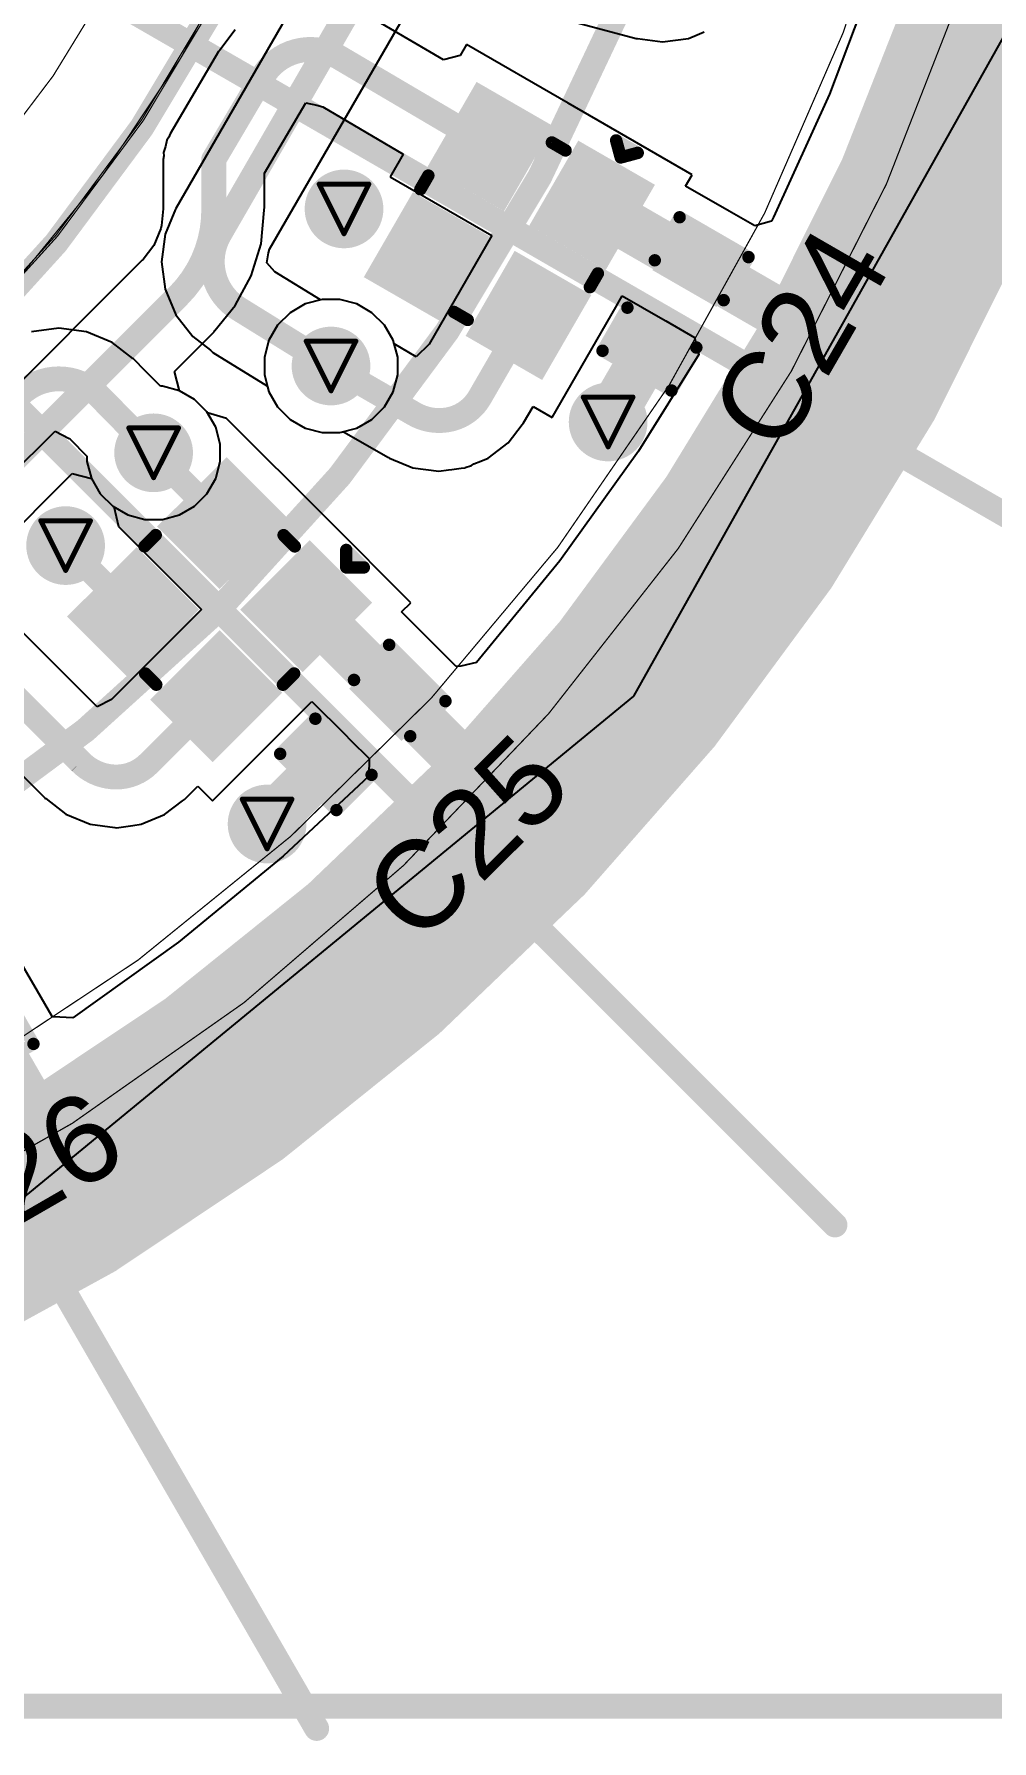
# Model space of a CAD drawing. Header units: inches. Extents: x -7 to 348, y -14 to 159.
# Drawn here: x 47.18 to 56.96, y -5.35 to 12.09 of the extents above; entities that cross this region are included whole.
import ezdxf

# ---------------------------------------------------------------- set-up
doc = ezdxf.new("R2010")
doc.units = ezdxf.units.IN
for name, color, linetype in [('Bottom Layer', 5, 'Continuous'), ('Bottom Solder', 6, 'Continuous'), ('Dimension', 6, 'Continuous'), ('Drill Drawing', 1, 'Continuous'), ('Fabrication', 76, 'Continuous'), ('Mechanical 4', 56, 'Continuous'), ('Top Layer', 1, 'Continuous'), ('Top Overlay', 2, 'Continuous'), ('Top Paste', 8, 'Continuous'), ('Top Solder', 216, 'Continuous'), ('Via Holes', 16, 'Continuous')]:
    doc.layers.add(name, color=color, linetype=linetype)
doc.styles.add('Arial', font='', dxfattribs={"height": 0.2})
doc.styles.get('Arial').set_extended_font_data('Arial')

msp = doc.modelspace()

# ---------------------------------------------------------------- hatches: boundary and pattern name
at = {"layer": 'Bottom Layer'}
h = msp.add_hatch(color=5, dxfattribs=at)
edge = h.paths.add_edge_path()
edge.add_arc((50.347, 10.3), 0.3, 0, 360)
h = msp.add_hatch(color=5, dxfattribs=at)
edge = h.paths.add_edge_path()
edge.add_arc((50.214, 8.695), 0.3, 0, 360)
h = msp.add_hatch(color=5, dxfattribs=at)
edge = h.paths.add_edge_path()
edge.add_arc((53.045, 8.123), 0.3, 0, 360)
h = msp.add_hatch(color=5, dxfattribs=at)
edge = h.paths.add_edge_path()
edge.add_arc((48.402, 7.808), 0.3, 0, 360)
h = msp.add_hatch(color=5, dxfattribs=at)
edge = h.paths.add_edge_path()
edge.add_arc((47.503, 6.86), 0.3, 0, 360)
h = msp.add_hatch(color=5, dxfattribs=at)
edge = h.paths.add_edge_path()
edge.add_arc((49.561, 4.015), 0.3, 0, 360)
at = {"layer": 'Bottom Solder'}
h = msp.add_hatch(color=6, dxfattribs=at)
edge = h.paths.add_edge_path()
edge.add_arc((50.347, 10.3), 0.402, 0, 360)
h = msp.add_hatch(color=6, dxfattribs=at)
edge = h.paths.add_edge_path()
edge.add_arc((50.214, 8.695), 0.402, 0, 360)
h = msp.add_hatch(color=6, dxfattribs=at)
edge = h.paths.add_edge_path()
edge.add_arc((53.045, 8.123), 0.402, 0, 360)
h = msp.add_hatch(color=6, dxfattribs=at)
edge = h.paths.add_edge_path()
edge.add_arc((48.402, 7.808), 0.402, 0, 360)
h = msp.add_hatch(color=6, dxfattribs=at)
edge = h.paths.add_edge_path()
edge.add_arc((47.503, 6.86), 0.402, 0, 360)
h = msp.add_hatch(color=6, dxfattribs=at)
edge = h.paths.add_edge_path()
edge.add_arc((49.561, 4.015), 0.402, 0, 360)
at = {"layer": 'Top Layer'}
for points in [[(51.338, 10.767), (51.738, 11.459), (52.345, 11.109), (51.945, 10.417)], [(52.378, 10.167), (52.778, 10.859), (53.384, 10.509), (52.984, 9.817)], [(50.688, 9.641), (51.088, 10.333), (51.695, 9.983), (51.295, 9.291)], [(54.129, 9.38), (53.579, 9.697), (53.808, 10.093), (54.358, 9.776)], [(51.728, 9.041), (52.128, 9.733), (52.734, 9.383), (52.334, 8.691)], [(53.659, 8.566), (53.109, 8.883), (53.338, 9.279), (53.888, 8.962)], [(48.581, 7.054), (49.147, 7.62), (49.642, 7.125), (49.076, 6.559)], [(47.662, 6.135), (48.228, 6.701), (48.723, 6.206), (48.157, 5.64)], [(49.43, 6.206), (49.995, 6.771), (50.49, 6.276), (49.925, 5.711)], [(48.51, 5.286), (49.076, 5.852), (49.571, 5.357), (49.005, 4.792)], [(50.934, 4.948), (50.485, 5.397), (50.808, 5.72), (51.257, 5.271)], [(50.269, 4.283), (49.82, 4.732), (50.144, 5.055), (50.593, 4.606)]]:
    msp.add_hatch(color=1, dxfattribs=at).paths.add_polyline_path(points)
h = msp.add_hatch(color=1, dxfattribs=at)
edge = h.paths.add_edge_path()
edge.add_arc((50.347, 10.3), 0.3, 0, 360)
h = msp.add_hatch(color=1, dxfattribs=at)
edge = h.paths.add_edge_path()
edge.add_arc((50.214, 8.695), 0.3, 0, 360)
h = msp.add_hatch(color=1, dxfattribs=at)
edge = h.paths.add_edge_path()
edge.add_arc((53.045, 8.123), 0.3, 0, 360)
h = msp.add_hatch(color=1, dxfattribs=at)
edge = h.paths.add_edge_path()
edge.add_arc((48.402, 7.808), 0.3, 0, 360)
h = msp.add_hatch(color=1, dxfattribs=at)
edge = h.paths.add_edge_path()
edge.add_arc((47.503, 6.86), 0.3, 0, 360)
h = msp.add_hatch(color=1, dxfattribs=at)
edge = h.paths.add_edge_path()
edge.add_arc((49.561, 4.015), 0.3, 0, 360)
at = {"layer": 'Top Paste'}
for points in [[(51.338, 10.767), (51.738, 11.459), (52.345, 11.109), (51.945, 10.417)], [(52.378, 10.167), (52.778, 10.859), (53.384, 10.509), (52.984, 9.817)], [(50.688, 9.641), (51.088, 10.333), (51.695, 9.983), (51.295, 9.291)], [(54.129, 9.38), (53.579, 9.697), (53.808, 10.093), (54.358, 9.776)], [(51.728, 9.041), (52.128, 9.733), (52.734, 9.383), (52.334, 8.691)], [(53.659, 8.566), (53.109, 8.883), (53.338, 9.279), (53.888, 8.962)], [(48.581, 7.054), (49.147, 7.62), (49.642, 7.125), (49.076, 6.559)], [(47.662, 6.135), (48.228, 6.701), (48.723, 6.206), (48.157, 5.64)], [(49.43, 6.206), (49.995, 6.771), (50.49, 6.276), (49.925, 5.711)], [(48.51, 5.286), (49.076, 5.852), (49.571, 5.357), (49.005, 4.792)], [(50.934, 4.948), (50.485, 5.397), (50.808, 5.72), (51.257, 5.271)], [(50.269, 4.283), (49.82, 4.732), (50.144, 5.055), (50.593, 4.606)]]:
    msp.add_hatch(color=8, dxfattribs=at).paths.add_polyline_path(points)
at = {"layer": 'Top Solder'}
for points in [[(51.199, 10.729), (51.701, 11.598), (52.483, 11.147), (51.982, 10.278)], [(52.239, 10.129), (52.74, 10.998), (53.523, 10.547), (53.021, 9.678)], [(50.549, 9.603), (51.051, 10.472), (51.833, 10.021), (51.332, 9.152)], [(54.151, 9.298), (53.497, 9.675), (53.786, 10.175), (54.44, 9.798)], [(51.589, 9.003), (52.09, 9.872), (52.873, 9.421), (52.371, 8.552)], [(53.681, 8.484), (53.027, 8.861), (53.316, 9.361), (53.97, 8.984)], [(48.437, 7.054), (49.147, 7.764), (49.785, 7.125), (49.076, 6.416)], [(47.518, 6.135), (48.228, 6.844), (48.866, 6.206), (48.157, 5.496)], [(49.286, 6.206), (49.995, 6.915), (50.634, 6.276), (49.925, 5.567)], [(48.367, 5.286), (49.076, 5.996), (49.715, 5.357), (49.005, 4.648)], [(50.934, 4.863), (50.4, 5.397), (50.808, 5.805), (51.342, 5.271)], [(50.269, 4.198), (49.736, 4.732), (50.144, 5.14), (50.678, 4.606)]]:
    msp.add_hatch(color=216, dxfattribs=at).paths.add_polyline_path(points)
at = {"layer": 'Via Holes'}
h = msp.add_hatch(color=7, dxfattribs=at)
edge = h.paths.add_edge_path()
edge.add_arc((50.347, 10.3), 0.15, 0, 360)
h = msp.add_hatch(color=7, dxfattribs=at)
edge = h.paths.add_edge_path()
edge.add_arc((50.214, 8.695), 0.15, 0, 360)
h = msp.add_hatch(color=7, dxfattribs=at)
edge = h.paths.add_edge_path()
edge.add_arc((53.045, 8.123), 0.15, 0, 360)
h = msp.add_hatch(color=7, dxfattribs=at)
edge = h.paths.add_edge_path()
edge.add_arc((48.402, 7.808), 0.15, 0, 360)
h = msp.add_hatch(color=7, dxfattribs=at)
edge = h.paths.add_edge_path()
edge.add_arc((47.503, 6.86), 0.15, 0, 360)
h = msp.add_hatch(color=7, dxfattribs=at)
edge = h.paths.add_edge_path()
edge.add_arc((49.561, 4.015), 0.15, 0, 360)

# ---------------------------------------------------------------- linework, layer by layer
at = {"layer": 'Bottom Layer'}
for p, q in [((50.381, 13.34), (48.629, 10.304)), ((49.586, 9.89), (51.279, 12.822)), ((48.626, 10.296), (48.521, 10.042)), ((48.629, 10.304), (48.626, 10.296)), ((48.521, 10.042), (48.484, 9.761)), ((49.558, 9.751), (49.576, 9.851)), ((49.576, 9.851), (49.586, 9.89)), ((48.484, 9.761), (48.521, 9.481)), ((49.64, 9.659), (49.558, 9.751)), ((50.106, 9.371), (49.64, 9.659)), ((48.521, 9.481), (48.629, 9.219)), ((50.125, 9.376), (50.106, 9.371)), ((50.304, 9.376), (50.125, 9.376)), ((50.477, 9.33), (50.304, 9.376)), ((50.632, 9.24), (50.477, 9.33)), ((47.434, 9.081), (47.153, 9.044)), ((47.715, 9.044), (47.434, 9.081)), ((48.629, 9.219), (48.801, 8.995)), ((50.759, 9.113), (50.632, 9.24)), ((50.849, 8.958), (50.759, 9.113)), ((47.977, 8.936), (47.715, 9.044)), ((48.19, 8.772), (47.977, 8.936)), ((48.801, 8.995), (48.982, 8.856)), ((50.895, 8.785), (50.849, 8.958)), ((48.192, 8.771), (48.19, 8.772)), ((48.197, 8.768), (48.192, 8.771)), ((48.192, 8.771), (48.192, 8.771)), ((48.198, 8.766), (48.197, 8.768)), ((48.2, 8.765), (48.198, 8.766)), ((48.317, 8.646), (48.2, 8.765)), ((48.982, 8.856), (49.006, 8.833)), ((49.006, 8.833), (49.565, 8.488)), ((50.895, 8.605), (50.895, 8.785)), ((48.471, 8.489), (48.317, 8.646)), ((50.849, 8.432), (50.895, 8.605)), ((48.492, 8.489), (48.471, 8.489)), ((48.665, 8.443), (48.492, 8.489)), ((48.82, 8.353), (48.665, 8.443)), ((49.565, 8.488), (49.58, 8.432)), ((49.58, 8.432), (49.669, 8.277)), ((50.759, 8.277), (50.849, 8.432)), ((48.947, 8.226), (48.82, 8.353)), ((49.037, 8.071), (48.947, 8.226)), ((49.669, 8.277), (49.796, 8.15)), ((50.632, 8.15), (50.759, 8.277)), ((47.272, 7.907), (47.396, 8.028)), ((47.396, 8.028), (47.538, 7.955)), ((49.083, 7.898), (49.037, 8.071)), ((49.796, 8.15), (49.951, 8.061)), ((49.951, 8.061), (50.125, 8.014)), ((50.304, 8.014), (50.477, 8.061)), ((50.477, 8.061), (50.632, 8.15)), ((46.8, 7.443), (47.272, 7.907)), ((47.538, 7.955), (47.549, 7.949)), ((47.549, 7.949), (47.721, 7.775)), ((49.083, 7.719), (49.083, 7.898)), ((50.125, 8.014), (50.304, 8.014)), ((47.721, 7.775), (47.721, 7.719)), ((47.721, 7.719), (47.768, 7.545)), ((49.037, 7.545), (49.083, 7.719)), ((47.768, 7.545), (47.857, 7.39)), ((48.947, 7.39), (49.037, 7.545)), ((47.857, 7.39), (47.984, 7.263)), ((48.82, 7.263), (48.947, 7.39)), ((47.984, 7.263), (48.139, 7.174)), ((48.139, 7.174), (48.313, 7.127)), ((48.492, 7.127), (48.665, 7.174)), ((48.665, 7.174), (48.82, 7.263)), ((48.313, 7.127), (48.492, 7.127))]:
    msp.add_line(p, q, dxfattribs=at)
for points in [[(49.077, 10.045, 0.254, 0.254, 0), (50.83, 13.081, 0.254, 0.254, 0)], [(49.279, 9.274, 0.254, 0.254, -0.411354), (49.077, 10.045, 0.254, 0.254, 0)], [(49.279, 9.274, 0.254, 0.254, 0), (50.214, 8.695, 0.254, 0.254, 0)], [(47.033, 8.398, 0.254, 0.254, -0.410559), (47.831, 8.402, 0.254, 0.254, 0)], [(47.831, 8.402, 0.254, 0.254, 0), (48.408, 7.814, 0.254, 0.254, 0)]]:
    msp.add_lwpolyline(points, format="xyseb", dxfattribs=at)
for points in [[(49.014, 10.045, 0.127, 0.127, 1), (49.141, 10.045, 0.127, 0.127, 1)], [(49.014, 10.045, 0.127, 0.127, 1), (49.141, 10.045, 0.127, 0.127, 1)], [(49.215, 9.274, 0.127, 0.127, 1), (49.342, 9.274, 0.127, 0.127, 1)], [(49.215, 9.274, 0.127, 0.127, 1), (49.342, 9.274, 0.127, 0.127, 1)], [(50.151, 8.695, 0.127, 0.127, 1), (50.278, 8.695, 0.127, 0.127, 1)], [(47.767, 8.402, 0.127, 0.127, 1), (47.894, 8.402, 0.127, 0.127, 1)], [(47.768, 8.402, 0.127, 0.127, 1), (47.895, 8.402, 0.127, 0.127, 1)], [(48.345, 7.814, 0.127, 0.127, 1), (48.472, 7.814, 0.127, 0.127, 1)]]:
    msp.add_lwpolyline(points, format="xyseb", close=True, dxfattribs=at)
at = {"layer": 'Dimension'}
for points in [[(21.817, 43.704, 0.254, 0.254, 0), (50.067, -5.227, 0.254, 0.254, 0)], [(17.944, 37.336, 0.254, 0.254, 0), (55.362, -0.082, 0.254, 0.254, 0)], [(15.044, 31.457, 0.254, 0.254, 0), (58.345, 6.457, 0.254, 0.254, 0)]]:
    msp.add_lwpolyline(points, format="xyseb", dxfattribs=at)
for points in [[(58.31, 19.467, 0.254, 0.254, 1), (13.31, 19.467, 0.254, 0.254, 1)], [(54.56, 19.467, 0.254, 0.254, 1), (17.06, 19.467, 0.254, 0.254, 1)], [(55.299, -0.082, 0.127, 0.127, 1), (55.426, -0.082, 0.127, 0.127, 1)], [(50.004, -5.227, 0.127, 0.127, 1), (50.131, -5.227, 0.127, 0.127, 1)]]:
    msp.add_lwpolyline(points, format="xyseb", close=True, dxfattribs=at)
at = {"layer": 'Drill Drawing'}
for points in [[(50.093, 10.554, 0.0508, 0.0508, 0), (50.601, 10.554, 0.0508, 0.0508, 0)], [(50.093, 10.554, 0.0508, 0.0508, 0), (50.347, 10.046, 0.0508, 0.0508, 0)], [(50.347, 10.046, 0.0508, 0.0508, 0), (50.601, 10.554, 0.0508, 0.0508, 0)], [(49.96, 8.949, 0.0508, 0.0508, 0), (50.468, 8.949, 0.0508, 0.0508, 0)], [(49.96, 8.949, 0.0508, 0.0508, 0), (50.214, 8.441, 0.0508, 0.0508, 0)], [(50.214, 8.441, 0.0508, 0.0508, 0), (50.468, 8.949, 0.0508, 0.0508, 0)], [(52.791, 8.377, 0.0508, 0.0508, 0), (53.299, 8.377, 0.0508, 0.0508, 0)], [(52.791, 8.377, 0.0508, 0.0508, 0), (53.045, 7.869, 0.0508, 0.0508, 0)], [(53.045, 7.869, 0.0508, 0.0508, 0), (53.299, 8.377, 0.0508, 0.0508, 0)], [(48.148, 8.062, 0.0508, 0.0508, 0), (48.656, 8.062, 0.0508, 0.0508, 0)], [(48.148, 8.062, 0.0508, 0.0508, 0), (48.402, 7.554, 0.0508, 0.0508, 0)], [(48.402, 7.554, 0.0508, 0.0508, 0), (48.656, 8.062, 0.0508, 0.0508, 0)], [(47.249, 7.114, 0.0508, 0.0508, 0), (47.757, 7.114, 0.0508, 0.0508, 0)], [(47.249, 7.114, 0.0508, 0.0508, 0), (47.503, 6.606, 0.0508, 0.0508, 0)], [(47.503, 6.606, 0.0508, 0.0508, 0), (47.757, 7.114, 0.0508, 0.0508, 0)], [(49.307, 4.269, 0.0508, 0.0508, 0), (49.815, 4.269, 0.0508, 0.0508, 0)], [(49.307, 4.269, 0.0508, 0.0508, 0), (49.561, 3.761, 0.0508, 0.0508, 0)], [(49.561, 3.761, 0.0508, 0.0508, 0), (49.815, 4.269, 0.0508, 0.0508, 0)]]:
    msp.add_lwpolyline(points, format="xyseb", dxfattribs=at)
for points in [[(50.08, 10.554, 0.0254, 0.0254, 1), (50.105, 10.554, 0.0254, 0.0254, 1)], [(50.08, 10.554, 0.0254, 0.0254, 1), (50.105, 10.554, 0.0254, 0.0254, 1)], [(50.588, 10.554, 0.0254, 0.0254, 1), (50.613, 10.554, 0.0254, 0.0254, 1)], [(50.588, 10.554, 0.0254, 0.0254, 1), (50.613, 10.554, 0.0254, 0.0254, 1)], [(50.334, 10.046, 0.0254, 0.0254, 1), (50.359, 10.046, 0.0254, 0.0254, 1)], [(50.334, 10.046, 0.0254, 0.0254, 1), (50.359, 10.046, 0.0254, 0.0254, 1)], [(49.948, 8.949, 0.0254, 0.0254, 1), (49.973, 8.949, 0.0254, 0.0254, 1)], [(49.948, 8.949, 0.0254, 0.0254, 1), (49.973, 8.949, 0.0254, 0.0254, 1)], [(50.456, 8.949, 0.0254, 0.0254, 1), (50.481, 8.949, 0.0254, 0.0254, 1)], [(50.456, 8.949, 0.0254, 0.0254, 1), (50.481, 8.949, 0.0254, 0.0254, 1)], [(50.202, 8.441, 0.0254, 0.0254, 1), (50.227, 8.441, 0.0254, 0.0254, 1)], [(50.202, 8.441, 0.0254, 0.0254, 1), (50.227, 8.441, 0.0254, 0.0254, 1)], [(52.778, 8.377, 0.0254, 0.0254, 1), (52.804, 8.377, 0.0254, 0.0254, 1)], [(52.778, 8.377, 0.0254, 0.0254, 1), (52.804, 8.377, 0.0254, 0.0254, 1)], [(53.286, 8.377, 0.0254, 0.0254, 1), (53.312, 8.377, 0.0254, 0.0254, 1)], [(53.286, 8.377, 0.0254, 0.0254, 1), (53.312, 8.377, 0.0254, 0.0254, 1)], [(48.135, 8.062, 0.0254, 0.0254, 1), (48.161, 8.062, 0.0254, 0.0254, 1)], [(48.135, 8.062, 0.0254, 0.0254, 1), (48.161, 8.062, 0.0254, 0.0254, 1)], [(48.643, 8.062, 0.0254, 0.0254, 1), (48.669, 8.062, 0.0254, 0.0254, 1)], [(48.643, 8.062, 0.0254, 0.0254, 1), (48.669, 8.062, 0.0254, 0.0254, 1)], [(53.032, 7.869, 0.0254, 0.0254, 1), (53.058, 7.869, 0.0254, 0.0254, 1)], [(53.032, 7.869, 0.0254, 0.0254, 1), (53.058, 7.869, 0.0254, 0.0254, 1)], [(48.389, 7.554, 0.0254, 0.0254, 1), (48.415, 7.554, 0.0254, 0.0254, 1)], [(48.389, 7.554, 0.0254, 0.0254, 1), (48.415, 7.554, 0.0254, 0.0254, 1)], [(47.236, 7.114, 0.0254, 0.0254, 1), (47.261, 7.114, 0.0254, 0.0254, 1)], [(47.236, 7.114, 0.0254, 0.0254, 1), (47.261, 7.114, 0.0254, 0.0254, 1)], [(47.744, 7.114, 0.0254, 0.0254, 1), (47.769, 7.114, 0.0254, 0.0254, 1)], [(47.744, 7.114, 0.0254, 0.0254, 1), (47.769, 7.114, 0.0254, 0.0254, 1)], [(47.49, 6.606, 0.0254, 0.0254, 1), (47.515, 6.606, 0.0254, 0.0254, 1)], [(47.49, 6.606, 0.0254, 0.0254, 1), (47.515, 6.606, 0.0254, 0.0254, 1)], [(49.295, 4.269, 0.0254, 0.0254, 1), (49.32, 4.269, 0.0254, 0.0254, 1)], [(49.295, 4.269, 0.0254, 0.0254, 1), (49.32, 4.269, 0.0254, 0.0254, 1)], [(49.803, 4.269, 0.0254, 0.0254, 1), (49.828, 4.269, 0.0254, 0.0254, 1)], [(49.803, 4.269, 0.0254, 0.0254, 1), (49.828, 4.269, 0.0254, 0.0254, 1)], [(49.549, 3.761, 0.0254, 0.0254, 1), (49.574, 3.761, 0.0254, 0.0254, 1)], [(49.549, 3.761, 0.0254, 0.0254, 1), (49.574, 3.761, 0.0254, 0.0254, 1)]]:
    msp.add_lwpolyline(points, format="xyseb", close=True, dxfattribs=at)
at = {"layer": 'Fabrication'}
for points in [[(53.194, 31.333, 0.0127, 0.0127, -1.1671), (15.675, 13.587, 0.0127, 0.0127, 0)], [(53.194, 31.333, 0.0127, 0.0127, -1.1671), (15.675, 13.587, 0.0127, 0.0127, 0)], [(53.194, 31.333, 0.0127, 0.0127, -1.1671), (15.675, 13.587, 0.0127, 0.0127, 0)], [(53.194, 31.333, 0.0127, 0.0127, -1.1671), (15.675, 13.587, 0.0127, 0.0127, 0)], [(54.511, 31.138, 0.0127, 0.0127, -1.205705), (14.177, 15.55, 0.0127, 0.0127, 0)], [(54.511, 31.138, 0.0127, 0.0127, -1.205705), (14.177, 15.55, 0.0127, 0.0127, 0)], [(46.068, 30.495, 0.0127, 0.0127, -1.250986), (21.846, 14.074, 0.0127, 0.0127, 0)], [(46.068, 30.495, 0.0127, 0.0127, -1.250986), (21.846, 14.074, 0.0127, 0.0127, 0)], [(46.068, 30.495, 0.0127, 0.0127, -1.250986), (21.846, 14.074, 0.0127, 0.0127, 0)], [(46.068, 30.495, 0.0127, 0.0127, -1.250986), (21.846, 14.074, 0.0127, 0.0127, 0)], [(44.83, 30.257, 0.0127, 0.0127, -1.342703), (22.394, 15.55, 0.0127, 0.0127, 0)]]:
    msp.add_lwpolyline(points, format="xyseb", dxfattribs=at)
at = {"layer": 'Mechanical 4'}
for points in [[(50.811, 19.55, 0.0127, 0.0127, 1), (20.811, 19.55, 0.0127, 0.0127, 1)], [(50.811, 19.55, 0.0127, 0.0127, 1), (20.811, 19.55, 0.0127, 0.0127, 1)], [(50.811, 19.55, 0.0127, 0.0127, 1), (20.811, 19.55, 0.0127, 0.0127, 1)], [(50.811, 19.55, 0.0127, 0.0127, 1), (20.811, 19.55, 0.0127, 0.0127, 1)], [(50.825, 19.538, 0.0127, 0.0127, 1), (20.825, 19.538, 0.0127, 0.0127, 1)], [(50.825, 19.538, 0.0127, 0.0127, 1), (20.825, 19.538, 0.0127, 0.0127, 1)], [(50.825, 19.538, 0.0127, 0.0127, 1), (20.825, 19.538, 0.0127, 0.0127, 1)], [(50.825, 19.538, 0.0127, 0.0127, 1), (20.825, 19.538, 0.0127, 0.0127, 1)]]:
    msp.add_lwpolyline(points, format="xyseb", close=True, dxfattribs=at)
at = {"layer": 'Top Layer'}
for p, q in [((53.308, 5.322), (58.062, 13.801)), ((55.793, 12.767), (55.306, 11.474)), ((51.299, 12.586), (53.33, 12.042)), ((51.362, 11.822), (50.544, 12.303)), ((49.236, 12.129), (49.078, 11.923)), ((53.33, 12.042), (53.331, 12.042)), ((53.331, 12.042), (53.331, 12.042)), ((53.331, 12.042), (53.333, 12.041)), ((53.333, 12.041), (53.346, 12.04)), ((53.346, 12.04), (53.6, 12.007)), ((53.6, 12.007), (53.866, 12.042)), ((53.866, 12.042), (53.956, 12.079)), ((53.956, 12.079), (54.027, 12.109)), ((49.066, 11.91), (48.57, 11.068)), ((49.078, 11.923), (49.066, 11.91)), ((51.534, 11.867), (51.362, 11.822)), ((51.599, 11.98), (51.534, 11.867)), ((52.638, 11.38), (51.599, 11.98)), ((49.534, 10.664), (49.958, 11.383)), ((49.958, 11.383), (50.068, 11.359)), ((50.068, 11.359), (50.132, 11.344)), ((50.132, 11.344), (50.952, 10.86)), ((53.904, 10.649), (52.638, 11.38)), ((52.638, 11.38), (52.638, 11.38)), ((55.306, 11.474), (54.736, 10.217)), ((48.537, 11.003), (48.524, 10.939)), ((48.557, 11.034), (48.537, 11.003)), ((48.57, 11.068), (48.557, 11.034)), ((48.505, 10.841), (48.498, 10.805)), ((48.524, 10.939), (48.503, 10.877)), ((48.503, 10.877), (48.505, 10.841)), ((50.952, 10.86), (50.818, 10.627)), ((48.498, 10.805), (48.498, 10.478)), ((49.534, 10.31), (49.534, 10.664)), ((53.837, 10.533), (53.904, 10.649)), ((48.498, 10.478), (48.498, 10.31)), ((50.818, 10.627), (51.857, 10.027)), ((54.281, 10.277), (53.837, 10.533)), ((48.5, 10.301), (48.481, 10.131)), ((48.498, 10.31), (48.5, 10.301)), ((49.531, 10.298), (49.534, 10.31)), ((49.532, 10.288), (49.531, 10.298)), ((48.481, 10.131), (48.477, 10.1)), ((49.499, 9.945), (49.532, 10.288)), ((54.543, 10.126), (54.281, 10.277)), ((54.281, 10.277), (54.281, 10.277)), ((54.714, 10.175), (54.543, 10.126)), ((54.736, 10.217), (54.714, 10.175)), ((48.477, 10.1), (48.404, 9.925)), ((49.399, 9.615), (49.499, 9.945)), ((51.857, 10.027), (51.217, 8.919)), ((48.286, 9.777), (45.808, 7.298)), ((48.295, 9.783), (48.286, 9.777)), ((48.404, 9.925), (48.295, 9.783)), ((49.236, 9.312), (49.399, 9.615)), ((49.027, 9.057), (49.236, 9.312)), ((49.951, 9.33), (49.796, 9.24)), ((50.125, 9.376), (49.951, 9.33)), ((50.304, 9.376), (50.125, 9.376)), ((50.477, 9.33), (50.304, 9.376)), ((50.632, 9.24), (50.477, 9.33)), ((52.473, 8.17), (53.123, 9.296)), ((53.123, 9.296), (53.19, 9.412)), ((53.123, 9.296), (53.123, 9.296)), ((53.19, 9.412), (53.603, 9.173)), ((49.669, 9.113), (49.58, 8.958)), ((49.796, 9.24), (49.669, 9.113)), ((50.759, 9.113), (50.632, 9.24)), ((50.849, 8.958), (50.759, 9.113)), ((53.603, 9.173), (53.633, 9.156)), ((53.633, 9.156), (53.633, 9.156)), ((53.633, 9.156), (53.927, 8.986)), ((48.615, 8.64), (48.893, 8.919)), ((48.893, 8.919), (49.019, 9.044)), ((49.019, 9.044), (49.027, 9.057)), ((49.019, 9.044), (49.019, 9.044)), ((49.58, 8.958), (49.533, 8.785)), ((50.859, 8.921), (50.849, 8.958)), ((51.085, 8.79), (50.859, 8.921)), ((51.217, 8.919), (51.085, 8.79)), ((53.927, 8.986), (53.97, 8.814)), ((49.533, 8.785), (49.533, 8.605)), ((53.97, 8.814), (53.356, 7.826)), ((48.665, 8.443), (48.615, 8.64)), ((49.533, 8.605), (49.58, 8.432)), ((48.82, 8.353), (48.665, 8.443)), ((49.58, 8.432), (49.669, 8.277)), ((48.947, 8.226), (48.82, 8.353)), ((48.953, 8.216), (48.947, 8.226)), ((49.147, 8.159), (48.953, 8.216)), ((49.669, 8.277), (49.796, 8.15)), ((52.182, 8.114), (52.279, 8.282)), ((52.279, 8.282), (52.473, 8.17)), ((50.181, 7.125), (49.147, 8.159)), ((49.147, 8.159), (49.147, 8.159)), ((49.796, 8.15), (49.951, 8.061)), ((49.951, 8.061), (50.125, 8.014)), ((50.304, 8.014), (50.341, 8.024)), ((50.341, 8.024), (50.8, 7.759)), ((52.024, 7.911), (52.167, 8.097)), ((52.167, 8.097), (52.182, 8.114)), ((50.125, 8.014), (50.304, 8.014)), ((51.82, 7.755), (52.024, 7.911)), ((50.8, 7.759), (50.811, 7.755)), ((50.811, 7.755), (51.051, 7.656)), ((51.584, 7.657), (51.648, 7.677)), ((51.648, 7.677), (51.674, 7.694)), ((51.648, 7.677), (51.648, 7.677)), ((51.674, 7.694), (51.744, 7.723)), ((51.744, 7.723), (51.82, 7.755)), ((53.356, 7.826), (52.552, 6.704)), ((46.618, 6.643), (47.57, 7.596)), ((47.57, 7.596), (47.768, 7.545)), ((47.768, 7.545), (47.857, 7.39)), ((51.051, 7.656), (51.317, 7.621)), ((51.317, 7.621), (51.413, 7.634)), ((51.413, 7.634), (51.447, 7.638)), ((51.447, 7.638), (51.45, 7.637)), ((51.45, 7.637), (51.543, 7.651)), ((51.543, 7.651), (51.583, 7.656)), ((51.583, 7.656), (51.584, 7.657)), ((47.857, 7.39), (47.984, 7.263)), ((47.984, 7.263), (47.994, 7.258)), ((47.994, 7.258), (48.042, 7.054)), ((48.042, 7.054), (48.042, 7.054)), ((48.042, 7.054), (48.891, 6.206)), ((51.029, 6.276), (50.181, 7.125)), ((52.552, 6.704), (51.701, 5.667)), ((47.825, 5.211), (46.622, 6.414)), ((48.891, 6.206), (47.972, 5.286)), ((50.935, 6.182), (51.029, 6.276)), ((51.272, 5.845), (50.935, 6.182)), ((51.327, 5.79), (51.272, 5.845)), ((51.491, 5.626), (51.327, 5.79)), ((51.327, 5.79), (51.327, 5.79)), ((51.327, 5.79), (51.327, 5.79)), ((45.924, 5.647), (47.29, 4.281)), ((51.54, 5.627), (51.491, 5.626)), ((51.701, 5.667), (51.54, 5.627)), ((45.474, -1.114), (53.308, 5.322)), ((47.972, 5.286), (47.825, 5.211)), ((49.005, 4.253), (50.019, 5.266)), ((50.019, 5.266), (50.357, 4.929)), ((50.357, 4.929), (50.357, 4.929)), ((50.357, 4.929), (50.357, 4.929)), ((50.357, 4.929), (50.411, 4.874)), ((50.411, 4.874), (50.411, 4.874)), ((50.411, 4.874), (50.603, 4.683)), ((50.603, 4.683), (50.6, 4.505)), ((48.717, 4.266), (48.855, 4.403)), ((48.855, 4.403), (49.005, 4.253)), ((50.6, 4.505), (49.724, 3.685)), ((47.29, 4.281), (47.29, 4.281)), ((47.29, 4.281), (47.291, 4.28)), ((47.291, 4.28), (47.301, 4.274)), ((47.301, 4.274), (47.506, 4.116)), ((48.512, 4.111), (48.698, 4.253)), ((48.698, 4.253), (48.717, 4.266)), ((47.506, 4.116), (47.754, 4.013)), ((47.754, 4.013), (48.006, 3.98)), ((48.19, 4.001), (48.275, 4.012)), ((48.275, 4.012), (48.512, 4.111)), ((48.006, 3.98), (48.021, 3.977)), ((48.021, 3.977), (48.022, 3.977)), ((48.022, 3.977), (48.19, 4.001)), ((49.724, 3.685), (48.657, 2.809)), ((48.657, 2.809), (47.577, 2.035)), ((47.214, 2.308), (46.975, 2.721)), ((47.364, 2.047), (47.214, 2.308)), ((47.214, 2.308), (47.214, 2.308)), ((47.376, 2.044), (47.364, 2.047)), ((47.577, 2.035), (47.376, 2.044))]:
    msp.add_line(p, q, dxfattribs=at)
for points in [[(57.643, 14.108, 2.032, 2.032, -0.065633), (55.487, 8.636, 2.032, 2.032, 0)], [(49.512, 11.646, 0.254, 0.254, -0.410559), (50.282, 11.857, 0.254, 0.254, 0)], [(50.282, 11.857, 0.254, 0.254, 0), (51.832, 10.944, 0.254, 0.254, 0)], [(49.016, 10.805, 0.254, 0.254, 0), (49.512, 11.646, 0.254, 0.254, 0)], [(49.016, 10.31, 0.254, 0.254, 0), (49.016, 10.805, 0.254, 0.254, 0)], [(52.881, 10.338, 0.508, 0.508, 0), (53.927, 9.734, 0.508, 0.508, 0)], [(49.016, 10.31, 0.254, 0.254, -0.203622), (48.653, 9.411, 0.254, 0.254, 0)], [(53.927, 9.734, 0.508, 0.508, 0), (53.957, 9.717, 0.508, 0.508, 0)], [(53.957, 9.717, 0.508, 0.508, 0), (55.486, 8.834, 0.508, 0.508, 0)], [(55.487, 8.636, 2.032, 2.032, -0.064248), (52.072, 3.999, 2.032, 2.032, 0)], [(46.174, 6.932, 0.254, 0.254, 0), (48.653, 9.411, 0.254, 0.254, 0)], [(51.733, 8.373, 0.254, 0.254, 0), (52.221, 9.218, 0.254, 0.254, 0)], [(53.068, 8.177, 0.508, 0.508, 0), (53.448, 8.835, 0.508, 0.508, 0)], [(50.214, 8.695, 0.254, 0.254, 0), (51.059, 8.208, 0.254, 0.254, 0)], [(51.733, 8.373, 0.254, 0.254, -0.198466), (51.45, 8.155, 0.254, 0.254, 0)], [(51.45, 8.155, 0.254, 0.254, -0.200714), (51.059, 8.208, 0.254, 0.254, 0)], [(48.402, 7.808, 0.254, 0.254, 0), (49.092, 7.119, 0.254, 0.254, 0)], [(47.503, 6.86, 0.254, 0.254, 0), (48.192, 6.17, 0.254, 0.254, 0)], [(49.96, 6.241, 0.508, 0.508, 0), (50.814, 5.387, 0.508, 0.508, 0)], [(46.169, 6.135, 0.254, 0.254, 0), (47.656, 4.648, 0.254, 0.254, 0)], [(50.814, 5.387, 0.508, 0.508, 0), (50.869, 5.332, 0.508, 0.508, 0)], [(50.869, 5.332, 0.508, 0.508, 0), (52.087, 4.114, 0.508, 0.508, 0)], [(48.351, 4.632, 0.254, 0.254, 0), (49.041, 5.322, 0.254, 0.254, 0)], [(52.072, 3.999, 2.032, 2.032, -0.131907), (42.096, -2.055, 2.032, 2.032, 0)], [(47.656, 4.648, 0.254, 0.254, 0), (47.657, 4.647, 0.254, 0.254, 0)], [(48.021, 4.495, 0.254, 0.254, -0.200714), (47.657, 4.647, 0.254, 0.254, 0)], [(48.351, 4.632, 0.254, 0.254, -0.198466), (48.021, 4.495, 0.254, 0.254, 0)], [(49.597, 4.06, 0.508, 0.508, 0), (50.135, 4.597, 0.508, 0.508, 0)], [(46.674, 1.948, 0.508, 0.508, 0), (47.553, 0.425, 0.508, 0.508, 0)]]:
    msp.add_lwpolyline(points, format="xyseb", dxfattribs=at)
for points in [[(50.218, 11.857, 0.127, 0.127, 1), (50.345, 11.857, 0.127, 0.127, 1)], [(50.218, 11.857, 0.127, 0.127, 1), (50.345, 11.857, 0.127, 0.127, 1)], [(49.448, 11.646, 0.127, 0.127, 1), (49.575, 11.646, 0.127, 0.127, 1)], [(49.448, 11.646, 0.127, 0.127, 1), (49.575, 11.646, 0.127, 0.127, 1)], [(51.768, 10.944, 0.127, 0.127, 1), (51.895, 10.944, 0.127, 0.127, 1)], [(48.952, 10.805, 0.127, 0.127, 1), (49.079, 10.805, 0.127, 0.127, 1)], [(48.952, 10.805, 0.127, 0.127, 1), (49.079, 10.805, 0.127, 0.127, 1)], [(52.754, 10.338, 0.254, 0.254, 1), (53.008, 10.338, 0.254, 0.254, 1)], [(48.952, 10.31, 0.127, 0.127, 1), (49.079, 10.31, 0.127, 0.127, 1)], [(48.952, 10.31, 0.127, 0.127, 1), (49.079, 10.31, 0.127, 0.127, 1)], [(53.8, 9.734, 0.254, 0.254, 1), (54.054, 9.734, 0.254, 0.254, 1)], [(53.8, 9.734, 0.254, 0.254, 1), (54.054, 9.734, 0.254, 0.254, 1)], [(53.83, 9.717, 0.254, 0.254, 1), (54.084, 9.717, 0.254, 0.254, 1)], [(53.83, 9.717, 0.254, 0.254, 1), (54.084, 9.717, 0.254, 0.254, 1)], [(54.979, 8.636, 1.016, 1.016, 1), (55.995, 8.636, 1.016, 1.016, 1)], [(54.979, 8.636, 1.016, 1.016, 1), (55.995, 8.636, 1.016, 1.016, 1)], [(48.589, 9.411, 0.127, 0.127, 1), (48.716, 9.411, 0.127, 0.127, 1)], [(48.589, 9.411, 0.127, 0.127, 1), (48.716, 9.411, 0.127, 0.127, 1)], [(52.157, 9.218, 0.127, 0.127, 1), (52.284, 9.218, 0.127, 0.127, 1)], [(53.321, 8.835, 0.254, 0.254, 1), (53.575, 8.835, 0.254, 0.254, 1)], [(55.359, 8.834, 0.254, 0.254, 1), (55.613, 8.834, 0.254, 0.254, 1)], [(50.151, 8.695, 0.127, 0.127, 1), (50.278, 8.695, 0.127, 0.127, 1)], [(51.67, 8.373, 0.127, 0.127, 1), (51.797, 8.373, 0.127, 0.127, 1)], [(51.67, 8.373, 0.127, 0.127, 1), (51.797, 8.373, 0.127, 0.127, 1)], [(52.941, 8.177, 0.254, 0.254, 1), (53.195, 8.177, 0.254, 0.254, 1)], [(50.995, 8.208, 0.127, 0.127, 1), (51.122, 8.208, 0.127, 0.127, 1)], [(50.995, 8.208, 0.127, 0.127, 1), (51.122, 8.208, 0.127, 0.127, 1)], [(51.386, 8.155, 0.127, 0.127, 1), (51.513, 8.155, 0.127, 0.127, 1)], [(51.386, 8.155, 0.127, 0.127, 1), (51.513, 8.155, 0.127, 0.127, 1)], [(48.339, 7.808, 0.127, 0.127, 1), (48.466, 7.808, 0.127, 0.127, 1)], [(49.028, 7.119, 0.127, 0.127, 1), (49.155, 7.119, 0.127, 0.127, 1)], [(47.439, 6.86, 0.127, 0.127, 1), (47.566, 6.86, 0.127, 0.127, 1)], [(49.833, 6.241, 0.254, 0.254, 1), (50.087, 6.241, 0.254, 0.254, 1)], [(48.129, 6.17, 0.127, 0.127, 1), (48.256, 6.17, 0.127, 0.127, 1)], [(50.687, 5.387, 0.254, 0.254, 1), (50.941, 5.387, 0.254, 0.254, 1)], [(50.687, 5.387, 0.254, 0.254, 1), (50.941, 5.387, 0.254, 0.254, 1)], [(50.742, 5.332, 0.254, 0.254, 1), (50.996, 5.332, 0.254, 0.254, 1)], [(50.742, 5.332, 0.254, 0.254, 1), (50.996, 5.332, 0.254, 0.254, 1)], [(48.977, 5.322, 0.127, 0.127, 1), (49.104, 5.322, 0.127, 0.127, 1)], [(51.564, 3.999, 1.016, 1.016, 1), (52.58, 3.999, 1.016, 1.016, 1)], [(51.564, 3.999, 1.016, 1.016, 1), (52.58, 3.999, 1.016, 1.016, 1)], [(47.592, 4.648, 0.127, 0.127, 1), (47.719, 4.648, 0.127, 0.127, 1)], [(47.592, 4.648, 0.127, 0.127, 1), (47.719, 4.648, 0.127, 0.127, 1)], [(47.593, 4.647, 0.127, 0.127, 1), (47.72, 4.647, 0.127, 0.127, 1)], [(47.593, 4.647, 0.127, 0.127, 1), (47.72, 4.647, 0.127, 0.127, 1)], [(48.288, 4.632, 0.127, 0.127, 1), (48.415, 4.632, 0.127, 0.127, 1)], [(48.288, 4.632, 0.127, 0.127, 1), (48.415, 4.632, 0.127, 0.127, 1)], [(50.008, 4.597, 0.254, 0.254, 1), (50.262, 4.597, 0.254, 0.254, 1)], [(47.958, 4.495, 0.127, 0.127, 1), (48.085, 4.495, 0.127, 0.127, 1)], [(47.958, 4.495, 0.127, 0.127, 1), (48.085, 4.495, 0.127, 0.127, 1)], [(51.96, 4.114, 0.254, 0.254, 1), (52.214, 4.114, 0.254, 0.254, 1)], [(49.47, 4.06, 0.254, 0.254, 1), (49.724, 4.06, 0.254, 0.254, 1)], [(47.426, 0.425, 0.254, 0.254, 1), (47.68, 0.425, 0.254, 0.254, 1)]]:
    msp.add_lwpolyline(points, format="xyseb", close=True, dxfattribs=at)
at = {"layer": 'Top Overlay'}
for points in [[(50.81, 19.467, 0.254, 0.254, 1), (20.81, 19.467, 0.254, 0.254, 1)], [(52.438, 10.979, 0.0635, 0.0635, 1), (52.502, 10.979, 0.0635, 0.0635, 1)], [(53.095, 11, 0.0635, 0.0635, 1), (53.159, 11, 0.0635, 0.0635, 1)], [(53.095, 11, 0.0635, 0.0635, 1), (53.159, 11, 0.0635, 0.0635, 1)], [(52.578, 10.898, 0.0635, 0.0635, 1), (52.642, 10.898, 0.0635, 0.0635, 1)], [(53.142, 10.826, 0.0635, 0.0635, 1), (53.205, 10.826, 0.0635, 0.0635, 1)], [(53.142, 10.826, 0.0635, 0.0635, 1), (53.205, 10.826, 0.0635, 0.0635, 1)], [(53.315, 10.873, 0.0635, 0.0635, 1), (53.379, 10.873, 0.0635, 0.0635, 1)], [(53.315, 10.873, 0.0635, 0.0635, 1), (53.379, 10.873, 0.0635, 0.0635, 1)], [(51.176, 10.641, 0.0635, 0.0635, 1), (51.24, 10.641, 0.0635, 0.0635, 1)], [(51.095, 10.501, 0.0635, 0.0635, 1), (51.159, 10.501, 0.0635, 0.0635, 1)], [(53.744, 10.215, 0.0635, 0.0635, 1), (53.807, 10.215, 0.0635, 0.0635, 1)], [(53.744, 10.215, 0.0635, 0.0635, 1), (53.807, 10.215, 0.0635, 0.0635, 1)], [(53.49, 9.775, 0.0635, 0.0635, 1), (53.553, 9.775, 0.0635, 0.0635, 1)], [(54.447, 9.808, 0.0635, 0.0635, 1), (54.511, 9.808, 0.0635, 0.0635, 1)], [(54.447, 9.808, 0.0635, 0.0635, 1), (54.511, 9.808, 0.0635, 0.0635, 1)], [(52.908, 9.641, 0.0635, 0.0635, 1), (52.972, 9.641, 0.0635, 0.0635, 1)], [(52.827, 9.501, 0.0635, 0.0635, 1), (52.891, 9.501, 0.0635, 0.0635, 1)], [(54.193, 9.368, 0.0635, 0.0635, 1), (54.257, 9.368, 0.0635, 0.0635, 1)], [(51.438, 9.247, 0.0635, 0.0635, 1), (51.502, 9.247, 0.0635, 0.0635, 1)], [(53.21, 9.291, 0.0635, 0.0635, 1), (53.274, 9.291, 0.0635, 0.0635, 1)], [(51.578, 9.166, 0.0635, 0.0635, 1), (51.642, 9.166, 0.0635, 0.0635, 1)], [(52.956, 8.851, 0.0635, 0.0635, 1), (53.02, 8.851, 0.0635, 0.0635, 1)], [(52.956, 8.851, 0.0635, 0.0635, 1), (53.02, 8.851, 0.0635, 0.0635, 1)], [(53.914, 8.884, 0.0635, 0.0635, 1), (53.978, 8.884, 0.0635, 0.0635, 1)], [(53.66, 8.444, 0.0635, 0.0635, 1), (53.724, 8.444, 0.0635, 0.0635, 1)], [(53.66, 8.444, 0.0635, 0.0635, 1), (53.724, 8.444, 0.0635, 0.0635, 1)], [(48.391, 6.967, 0.0635, 0.0635, 1), (48.455, 6.967, 0.0635, 0.0635, 1)], [(49.698, 6.967, 0.0635, 0.0635, 1), (49.761, 6.967, 0.0635, 0.0635, 1)], [(48.277, 6.852, 0.0635, 0.0635, 1), (48.34, 6.852, 0.0635, 0.0635, 1)], [(49.812, 6.852, 0.0635, 0.0635, 1), (49.876, 6.852, 0.0635, 0.0635, 1)], [(50.338, 6.816, 0.0635, 0.0635, 1), (50.401, 6.816, 0.0635, 0.0635, 1)], [(50.338, 6.816, 0.0635, 0.0635, 1), (50.401, 6.816, 0.0635, 0.0635, 1)], [(50.338, 6.637, 0.0635, 0.0635, 1), (50.401, 6.637, 0.0635, 0.0635, 1)], [(50.338, 6.637, 0.0635, 0.0635, 1), (50.401, 6.637, 0.0635, 0.0635, 1)], [(50.517, 6.637, 0.0635, 0.0635, 1), (50.581, 6.637, 0.0635, 0.0635, 1)], [(50.517, 6.637, 0.0635, 0.0635, 1), (50.581, 6.637, 0.0635, 0.0635, 1)], [(50.776, 5.846, 0.0635, 0.0635, 1), (50.84, 5.846, 0.0635, 0.0635, 1)], [(50.776, 5.846, 0.0635, 0.0635, 1), (50.84, 5.846, 0.0635, 0.0635, 1)], [(48.283, 5.553, 0.0635, 0.0635, 1), (48.347, 5.553, 0.0635, 0.0635, 1)], [(49.805, 5.553, 0.0635, 0.0635, 1), (49.869, 5.553, 0.0635, 0.0635, 1)], [(48.398, 5.438, 0.0635, 0.0635, 1), (48.461, 5.438, 0.0635, 0.0635, 1)], [(49.691, 5.438, 0.0635, 0.0635, 1), (49.754, 5.438, 0.0635, 0.0635, 1)], [(50.417, 5.487, 0.0635, 0.0635, 1), (50.481, 5.487, 0.0635, 0.0635, 1)], [(51.351, 5.271, 0.0635, 0.0635, 1), (51.415, 5.271, 0.0635, 0.0635, 1)], [(51.351, 5.271, 0.0635, 0.0635, 1), (51.415, 5.271, 0.0635, 0.0635, 1)], [(50.022, 5.091, 0.0635, 0.0635, 1), (50.086, 5.091, 0.0635, 0.0635, 1)], [(50.992, 4.912, 0.0635, 0.0635, 1), (51.055, 4.912, 0.0635, 0.0635, 1)], [(49.663, 4.732, 0.0635, 0.0635, 1), (49.726, 4.732, 0.0635, 0.0635, 1)], [(49.663, 4.732, 0.0635, 0.0635, 1), (49.726, 4.732, 0.0635, 0.0635, 1)], [(50.597, 4.517, 0.0635, 0.0635, 1), (50.66, 4.517, 0.0635, 0.0635, 1)], [(50.238, 4.157, 0.0635, 0.0635, 1), (50.301, 4.157, 0.0635, 0.0635, 1)], [(50.238, 4.157, 0.0635, 0.0635, 1), (50.301, 4.157, 0.0635, 0.0635, 1)], [(47.143, 1.768, 0.0635, 0.0635, 1), (47.206, 1.768, 0.0635, 0.0635, 1)], [(47.143, 1.768, 0.0635, 0.0635, 1), (47.206, 1.768, 0.0635, 0.0635, 1)]]:
    msp.add_lwpolyline(points, format="xyseb", close=True, dxfattribs=at)
for points in [[(52.47, 10.979, 0.127, 0.127, 0), (52.61, 10.898, 0.127, 0.127, 0)], [(53.127, 11, 0.127, 0.127, 0), (53.347, 10.873, 0.127, 0.127, 0)], [(53.127, 11, 0.127, 0.127, 0), (53.174, 10.826, 0.127, 0.127, 0)], [(53.174, 10.826, 0.127, 0.127, 0), (53.347, 10.873, 0.127, 0.127, 0)], [(51.127, 10.501, 0.127, 0.127, 0), (51.208, 10.641, 0.127, 0.127, 0)], [(53.521, 9.775, 0.127, 0.127, 0), (53.775, 10.215, 0.127, 0.127, 0)], [(53.775, 10.215, 0.127, 0.127, 0), (54.479, 9.808, 0.127, 0.127, 0)], [(54.225, 9.368, 0.127, 0.127, 0), (54.479, 9.808, 0.127, 0.127, 0)], [(52.859, 9.501, 0.127, 0.127, 0), (52.94, 9.641, 0.127, 0.127, 0)], [(51.47, 9.247, 0.127, 0.127, 0), (51.61, 9.166, 0.127, 0.127, 0)], [(52.988, 8.851, 0.127, 0.127, 0), (53.242, 9.291, 0.127, 0.127, 0)], [(52.988, 8.851, 0.127, 0.127, 0), (53.692, 8.444, 0.127, 0.127, 0)], [(53.692, 8.444, 0.127, 0.127, 0), (53.946, 8.884, 0.127, 0.127, 0)], [(48.308, 6.852, 0.127, 0.127, 0), (48.423, 6.967, 0.127, 0.127, 0)], [(49.729, 6.967, 0.127, 0.127, 0), (49.844, 6.852, 0.127, 0.127, 0)], [(50.369, 6.816, 0.127, 0.127, 0), (50.549, 6.637, 0.127, 0.127, 0)], [(50.369, 6.816, 0.127, 0.127, 0), (50.369, 6.637, 0.127, 0.127, 0)], [(50.369, 6.637, 0.127, 0.127, 0), (50.549, 6.637, 0.127, 0.127, 0)], [(50.449, 5.487, 0.127, 0.127, 0), (50.808, 5.846, 0.127, 0.127, 0)], [(50.808, 5.846, 0.127, 0.127, 0), (51.383, 5.271, 0.127, 0.127, 0)], [(48.315, 5.553, 0.127, 0.127, 0), (48.43, 5.438, 0.127, 0.127, 0)], [(49.723, 5.438, 0.127, 0.127, 0), (49.837, 5.553, 0.127, 0.127, 0)], [(51.024, 4.912, 0.127, 0.127, 0), (51.383, 5.271, 0.127, 0.127, 0)], [(49.695, 4.732, 0.127, 0.127, 0), (50.054, 5.091, 0.127, 0.127, 0)], [(49.695, 4.732, 0.127, 0.127, 0), (50.269, 4.157, 0.127, 0.127, 0)], [(50.269, 4.157, 0.127, 0.127, 0), (50.629, 4.517, 0.127, 0.127, 0)], [(46.768, 2.472, 0.127, 0.127, 0), (47.174, 1.768, 0.127, 0.127, 0)], [(46.734, 1.514, 0.127, 0.127, 0), (47.174, 1.768, 0.127, 0.127, 0)], [(0, -5, 0.254, 0.254, 0), (71.646, -5, 0.254, 0.254, 0)]]:
    msp.add_lwpolyline(points, format="xyseb", dxfattribs=at)

# ---------------------------------------------------------------- texts
at = {"layer": 'Top Overlay', "style": 'Arial'}
for s, rotation, p in [('C24', 60, (54.819, 7.766)), ('C25', 45, (51.107, 2.756)), ('C26', 30, (46.197, -0.566))]:
    msp.add_text(s, height=0.889, rotation=rotation, dxfattribs=at).set_placement(p)

doc.saveas('drawing.dxf')
